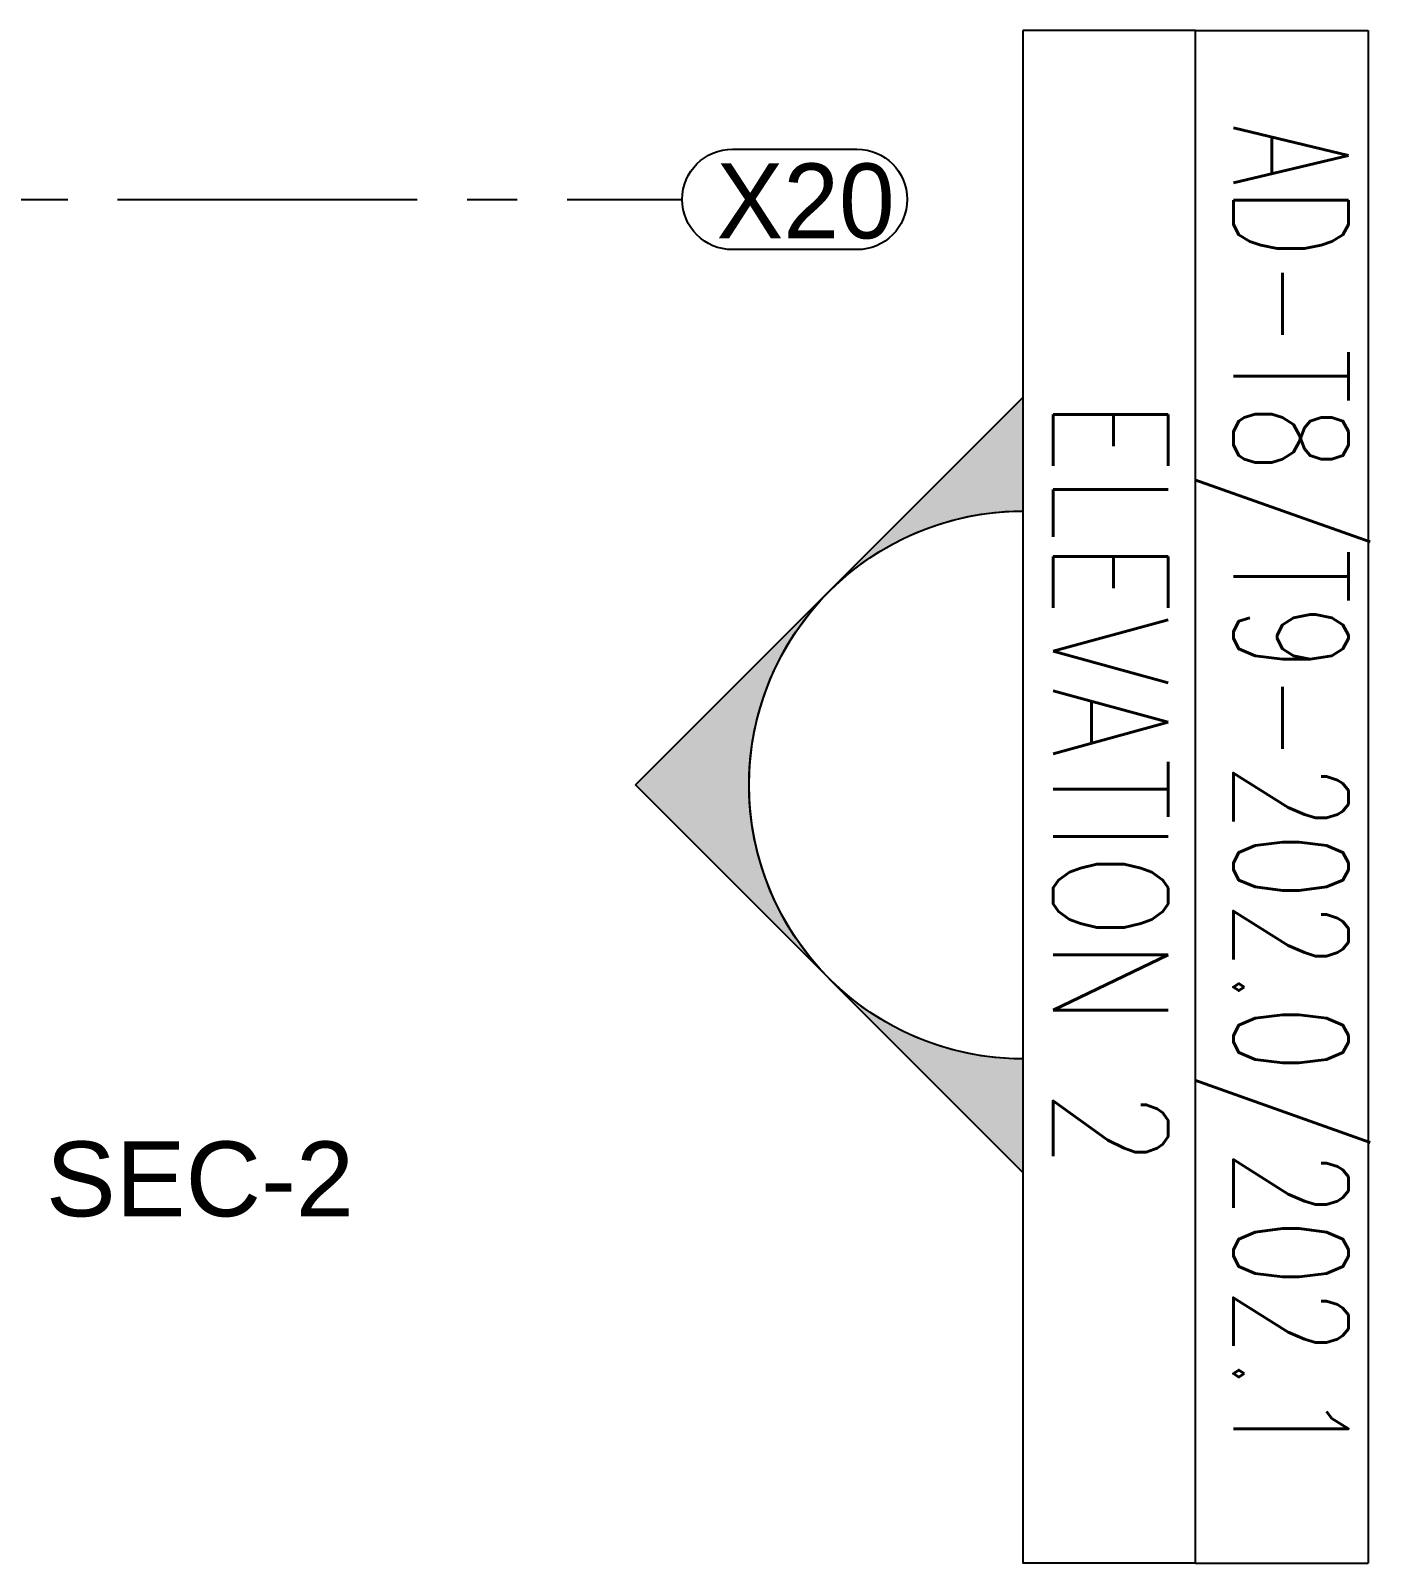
# Model space of a CAD drawing. Header units: millimetres. Extents: x -414464 to 1686, y -90036 to 108605.
# Drawn here: x -93122 to -89768, y -68154 to -64317 of the extents above; entities that cross this region are included whole.
import ezdxf

# ---------------------------------------------------------------- set-up
doc = ezdxf.new("R2010")
doc.units = ezdxf.units.MM
doc.header["$LTSCALE"] = 1000
doc.header["$MEASUREMENT"] = 0
for name, pattern in [('$1$AUDIT_D_120904163729-0', [0]), ('$36$HIDDEN', [0.375, 0.25, -0.125]), ('T8_PROFILE SECTIONS$0$PHANTOM2', [1.25, 0.625, -0.125, 0.125, -0.125, 0.125, -0.125]), ('T8_REFUGE COLUMNS$1$AUDIT_D_120904163729-0', [0]), ('T8_REFUGE COLUMNS$1$CENTER2', [1.125, 0.75, -0.125, 0.125, -0.125])]:
    doc.linetypes.add(name, pattern=pattern)
for name, color, linetype in [('$0$A-HATCH -160', 251, '$1$AUDIT_D_120904163729-0'), ('$21$A-DIMENSIONS', 2, '$36$HIDDEN'), ('a-rcc', 3, 'Continuous'), ('T8(T9 IS SIMILAR) - DIMENSION & TEXTING$0$T8_REFUGE COLUMNS$0$a-section line', 92, 'Continuous'), ('T8(T9 IS SIMILAR)$1$$6$a-beam 2', 50, 'Continuous'), ('T8_PROFILE SECTIONS$0$A-PROFILE SECTIONS', 81, 'T8_PROFILE SECTIONS$0$PHANTOM2'), ('T8_REFUGE COLUMNS$1$A-CENTERLINE', 193, 'T8_REFUGE COLUMNS$1$CENTER2'), ('T8_REFUGE COLUMNS$1$A-COLUMN GRID NUMBERING', 4, 'T8_REFUGE COLUMNS$1$AUDIT_D_120904163729-0'), ('T8_TYPICAL COLUMNS$1$A-RCC COLS', 3, 'Continuous')]:
    doc.layers.add(name, color=color, linetype=linetype)
doc.layers.add('T8(T9 IS SIMILAR)$1$D&W', color=8, linetype='Continuous', lineweight=25)
doc.styles.add('T8(T9 IS SIMILAR) - DIMENSION & TEXTING$1$T8_REFUGE COLUMNS$0$TEXT1', font='simplex.shx', dxfattribs={"width": 0.8})
doc.styles.add('T8_PROFILE SECTIONS$0$arial', font='sanss___.ttf')
doc.styles.add('T8_REFUGE COLUMNS$1$STANDARD', font='GOTHIC.TTF')

# ---------------------------------------------------------------- blocks, each defined once
blk = doc.blocks.new('T8_REFUGE COLUMNS')
at = {"layer": 'T8_REFUGE COLUMNS$1$A-CENTERLINE'}
blk.add_line((1204967.1, -5719963), (1204967.1, -5698299.6), dxfattribs=at)
at = {"layer": 'T8_REFUGE COLUMNS$1$A-COLUMN GRID NUMBERING', "linetype": 'ByBlock'}
blk.add_lwpolyline([(1205092.9, -5698173.8, -1), (1204841.2, -5698173.8), (1204841.2, -5697862.2, -1), (1205092.9, -5697862.2)], format="xyb", close=True, dxfattribs=at)
at = {"layer": 'T8_REFUGE COLUMNS$1$A-COLUMN GRID NUMBERING', "linetype": 'ByBlock', "insert": (1204877.2, -5698213.9), "char_height": 187.5, "attachment_point": 1, "rotation": 90, "style": 'T8_REFUGE COLUMNS$1$STANDARD'}
blk.add_mtext_dynamic_manual_height_columns('X20', width=444.685, gutter_width=500, heights=[0], dxfattribs=at)
blk = doc.blocks.new('T8_TYPICAL COLUMNS')
at = {"layer": 'T8_TYPICAL COLUMNS$1$A-RCC COLS', "linetype": 'ByBlock'}
blk.add_blockref('T8_REFUGE COLUMNS', (0, 0), dxfattribs=at)
blk = doc.blocks.new('T8(T9 IS SIMILAR) - DIMENSION & TEXTING')
at = {"layer": 'T8(T9 IS SIMILAR) - DIMENSION & TEXTING$0$T8_REFUGE COLUMNS$0$a-section line', "extrusion": (6.49692e-15, 1.108e-09, 1)}
h = blk.add_hatch(color=8, dxfattribs=at)
edge = h.paths.add_edge_path()
edge.add_line((1207118.9, -5697446.6), (1207402.9, -5697446.6))
edge.add_line((1207402.9, -5697446.6), (1206433.1, -5698416.4))
edge.add_line((1206433.1, -5698416.4), (1205463.2, -5697446.6))
edge.add_line((1205463.2, -5697446.6), (1205747.3, -5697446.6))
edge.add_ellipse((1206433.1, -5697446.6), major_axis=(-484.9, -484.9), ratio=1, start_angle=315, end_angle=495)
at = {"layer": 'T8(T9 IS SIMILAR) - DIMENSION & TEXTING$0$T8_REFUGE COLUMNS$0$a-section line', "linetype": 'Continuous'}
for p, q in [((1204544.6, -5697014.6, 0), (1204544.6, -5696582.6, 0)), ((1204544.6, -5696582.6, 0), (1208381.7, -5696582.6, 0)), ((1205463.2, -5696582.6, 0), (1205747.3, -5696582.6, 0)), ((1207118.9, -5696582.6, 0), (1207402.9, -5696582.6, 0)), ((1208381.7, -5697014.6, 0), (1208381.7, -5696582.6, 0)), ((1208381.7, -5697014.6, 0), (1204544.6, -5697014.6, 0)), ((1208381.7, -5697014.6, 0), (1204544.6, -5697014.6, 0)), ((1204544.6, -5697014.6, 0), (1204544.6, -5697446.6, 0)), ((1208381.7, -5697014.6, 0), (1208381.7, -5697446.6, 0)), ((1204544.6, -5697446.6, 0), (1208381.7, -5697446.6, 0)), ((1206433.1, -5698416.4, 0), (1205463.2, -5697446.6, 0)), ((1207402.9, -5697446.6, 0), (1206433.1, -5698416.4, 0))]:
    blk.add_line(p, q, dxfattribs=at)
at = {"layer": 'T8(T9 IS SIMILAR) - DIMENSION & TEXTING$0$T8_REFUGE COLUMNS$0$a-section line'}
for p, q in [((1206433.1, -5698416.4, 0), (1205948.1, -5697931.5, 0)), ((1206918, -5697931.5, 0), (1206433.1, -5698416.4, 0))]:
    blk.add_line(p, q, dxfattribs=at)
at = {"layer": 'T8(T9 IS SIMILAR) - DIMENSION & TEXTING$0$T8_REFUGE COLUMNS$0$a-section line', "extrusion": (-6.49698e-15, -1.108e-09, -1)}
blk.add_ellipse((1206433.1, -5697446.6, 0), major_axis=(-484.9, -484.9, 0), ratio=1, start_param=3.926991, end_param=7.068583, dxfattribs=at)
at = {"layer": 'T8(T9 IS SIMILAR) - DIMENSION & TEXTING$0$T8_REFUGE COLUMNS$0$a-section line', "linetype": 'Continuous', "extrusion": (-6.49695e-15, -1.108e-09, -1)}
blk.add_ellipse((1206433.1, -5697446.6, 0), major_axis=(484.9, -484.9, 0), ratio=1, start_param=5.497787, end_param=8.63938, dxfattribs=at)
at = {"layer": 'T8(T9 IS SIMILAR) - DIMENSION & TEXTING$0$T8_REFUGE COLUMNS$0$a-section line', "extrusion": (-6.49693e-15, -1.108e-09, -1)}
blk.add_ellipse((1206433.1, -5697446.6, 0), major_axis=(-484.9, -484.9, 0), ratio=1, start_param=-1.570796, end_param=0, dxfattribs=at)
at = {"layer": 'T8(T9 IS SIMILAR) - DIMENSION & TEXTING$0$T8_REFUGE COLUMNS$0$a-section line', "extrusion": (-6.49687e-15, 1.108e-09, 1), "char_height": 288, "width": 3463.414, "attachment_point": 5, "text_direction": (1, 0, 0), "style": 'T8(T9 IS SIMILAR) - DIMENSION & TEXTING$1$T8_REFUGE COLUMNS$0$TEXT1'}
for s, insert in [('{\\W0.7;AD-T8/T9-202.0/202.1}', (1206450.9, -5696824, 0)), ('ELEVATION 2', (1206429.1, -5697227.2, 0))]:
    blk.add_mtext(s, dxfattribs=dict(at, insert=insert))
blk = doc.blocks.new('T8(T9 IS SIMILAR)')
at = {"layer": 'T8(T9 IS SIMILAR)$1$D&W', "linetype": 'ByBlock'}
blk.add_blockref('T8_TYPICAL COLUMNS', (0, 0), dxfattribs=at)
at = {"layer": 'T8(T9 IS SIMILAR)$1$$6$a-beam 2', "linetype": 'ByBlock'}
blk.add_blockref('T8(T9 IS SIMILAR) - DIMENSION & TEXTING', (0, 0), dxfattribs=at)
blk = doc.blocks.new('PROFILE SECTION LINE T9')
at = {"layer": 'T8_PROFILE SECTIONS$0$A-PROFILE SECTIONS', "linetype": 'ByBlock', "insert": (21797.5, 11723.2, 0), "char_height": 187.5, "attachment_point": 7, "rotation": 90, "style": 'T8_PROFILE SECTIONS$0$arial'}
blk.add_mtext_dynamic_manual_height_columns('SEC-2', width=301.334, gutter_width=500, heights=[0], dxfattribs=at)
blk = doc.blocks.new('A$C48506478')
at = {"layer": '$21$A-DIMENSIONS', "linetype": 'ByBlock'}
blk.add_blockref('T8(T9 IS SIMILAR)', (-1195542.6, 5727884.6), dxfattribs=at)
at = {"layer": '$0$A-HATCH -160', "linetype": 'ByBlock'}
blk.add_blockref('T8(T9 IS SIMILAR) - DIMENSION & TEXTING', (-1195542.6, 5727884.6), dxfattribs=at)
at = {"layer": 'T8_PROFILE SECTIONS$0$A-PROFILE SECTIONS', "linetype": 'ByBlock'}
blk.add_blockref('PROFILE SECTION LINE T9', (-9824.4, 16268.9, 0), dxfattribs=at)

msp = doc.modelspace()

# ---------------------------------------------------------------- block references
at = {"layer": 'a-rcc', "linetype": 'ByBlock', "rotation": 270}
msp.add_blockref('A$C48506478', (-121076, -55315.3, 0), dxfattribs=at)

doc.saveas('drawing.dxf')
